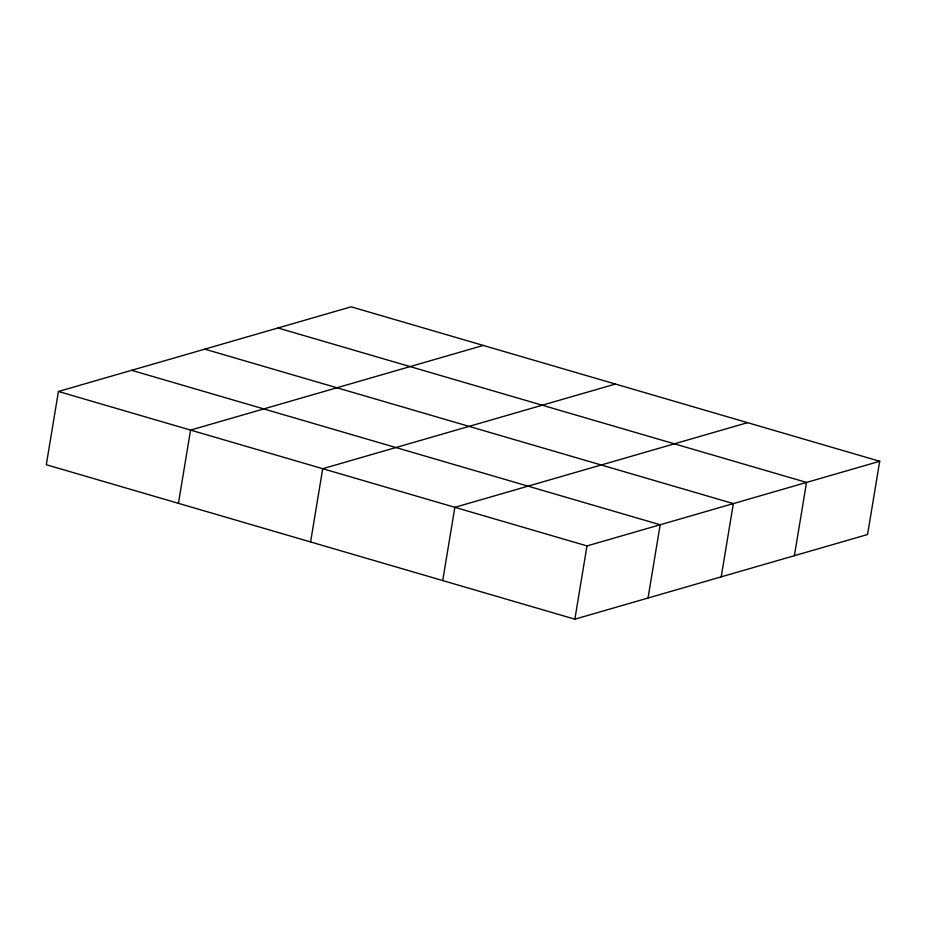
<?xml version="1.0" encoding="UTF-8"?>
<svg xmlns="http://www.w3.org/2000/svg" width="926" height="926" viewBox="0 0 926 926"><rect width="100%" height="100%" fill="white"/><g stroke="black" fill="none" stroke-linecap="round" stroke-linejoin="round"><path stroke-width="1.39" d="M58.431 391.478L46.3 464.725L574.861 619.181L867.569 534.522L879.7 461.275L351.139 306.819L58.431 391.478L586.991 545.923L879.7 461.275M178.44 503.339L190.571 430.092L483.279 345.433M310.58 541.953L322.711 468.706L615.42 384.047M442.721 580.567L454.851 507.321L747.56 422.661M574.861 619.181L586.991 545.923M648.038 598.022L660.169 524.764L131.608 370.307M721.215 576.852L733.346 503.594L204.785 349.148M794.392 555.693L806.523 482.434L277.962 327.978"/></g></svg>
